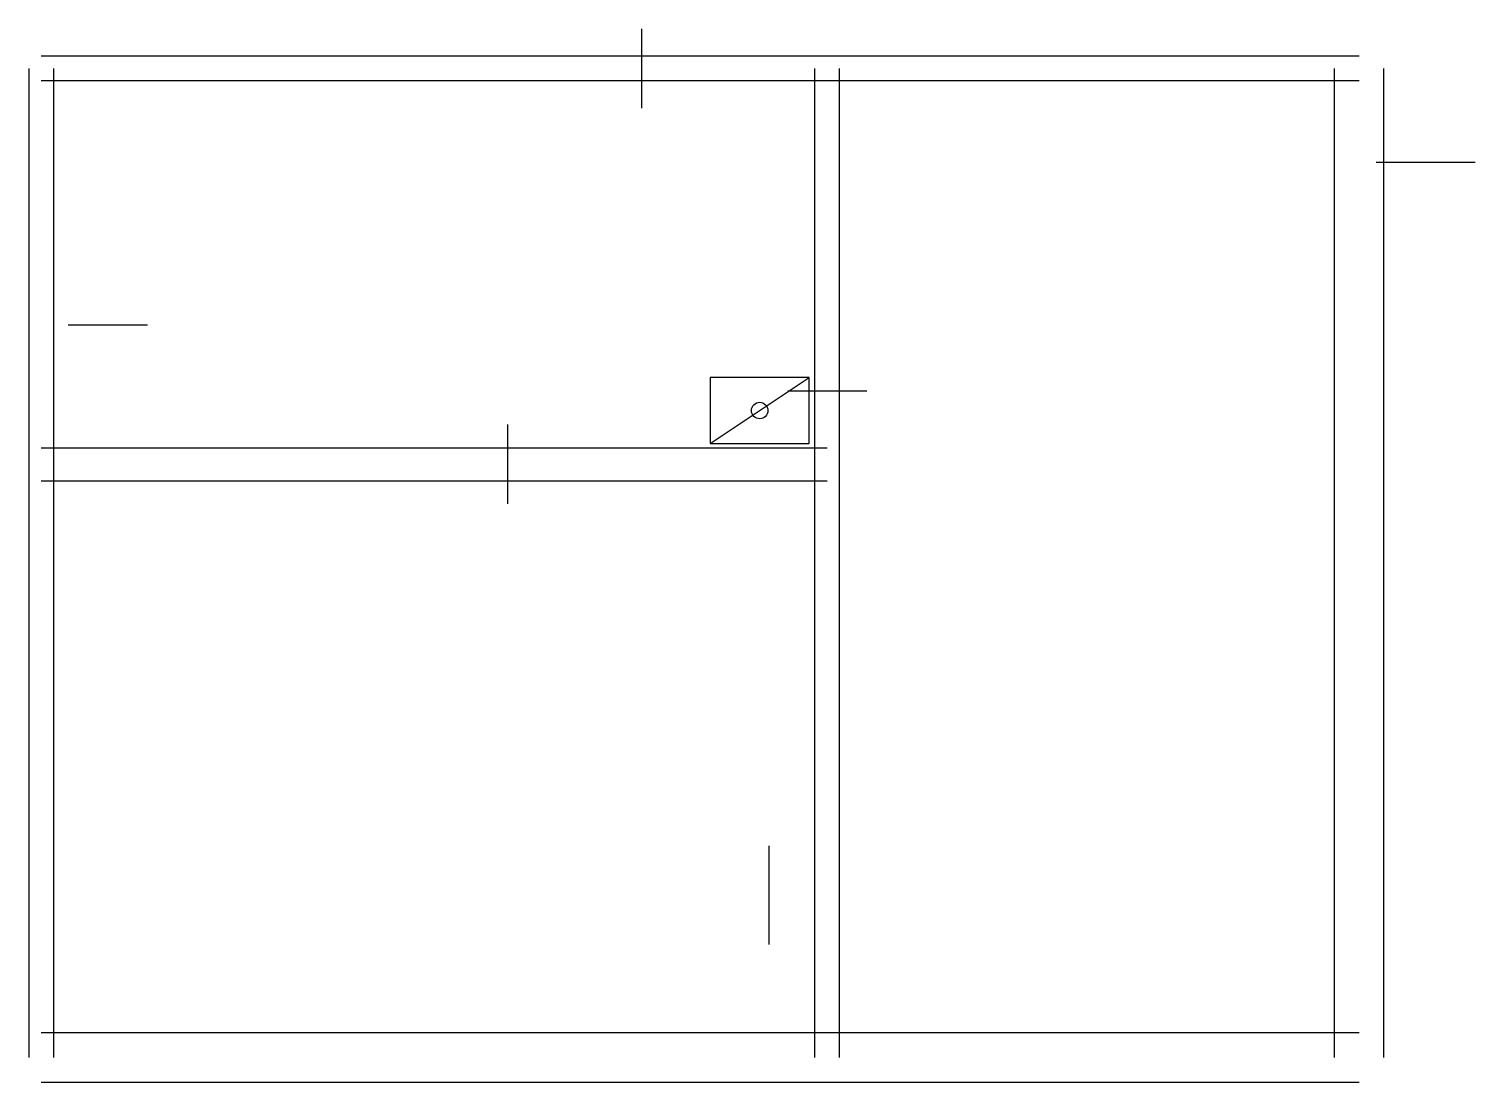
# Model space of a CAD drawing. Header units: millimetres. Extents: x -75 to 8704, y -150 to 6240.
import ezdxf

# ---------------------------------------------------------------- set-up
doc = ezdxf.new("R2010")
doc.units = ezdxf.units.MM
for name, color, linetype in [('FURN', 3, 'Continuous'), ('OPENING', 4, 'Continuous'), ('WALL', 7, 'Continuous')]:
    doc.layers.add(name, color=color, linetype=linetype)

# ---------------------------------------------------------------- blocks, each defined once
blk = doc.blocks.new('NOISE_INNER_51')
at = {"layer": 'FURN'}
blk.add_line((3657.4, 2740.6), (4257.4, 3140.6), dxfattribs=at)
blk.add_lwpolyline([(3657.4, 2740.6), (4257.4, 2740.6), (4257.4, 3140.6), (3657.4, 3140.6), (3657.4, 2740.6)], close=True, dxfattribs=at)
at = {"layer": 'OPENING'}
for p, q in [((8300, 4445.5), (7700, 4445.5)), ((-240, 3461.8), (240, 3461.8)), ((4014.4, -300), (4014.4, 300))]:
    blk.add_line(p, q, dxfattribs=at)
blk = doc.blocks.new('NOISE_OUTER_51')
at = {"layer": 'FURN'}
blk.add_circle((3957.4, 2940.6), 50, dxfattribs=at)
blk.add_blockref('NOISE_INNER_51', (0, 0))

msp = doc.modelspace()

# ---------------------------------------------------------------- linework, layer by layer
at = {"layer": 'OPENING'}
for p, q in [((3644.2, 6240), (3644.2, 5760)), ((5011, 4041.6), (4531, 4041.6)), ((2833, 3359), (2833, 3839))]:
    msp.add_line(p, q, dxfattribs=at)
at = {"layer": 'WALL'}
for p, q in [((75, 6000), (75, 0)), ((4696, 0), (4696, 6000)), ((7850, 0), (7850, 6000)), ((8150, 0), (8150, 6000)), ((0, 3699), (4771, 3699)), ((0, 3499), (4771, 3499))]:
    msp.add_line(p, q, dxfattribs=at)
for points in [[(8000, 6075), (0, 6075)], [(-75, 6000), (-75, 0)], [(4846, 0), (4846, 6000)], [(8000, 5925), (0, 5925)], [(0, 150), (8000, 150)], [(0, -150), (8000, -150)]]:
    msp.add_lwpolyline(points, dxfattribs=at)

# ---------------------------------------------------------------- block references
msp.add_blockref('NOISE_OUTER_51', (403.9, 983.8))

doc.saveas('drawing.dxf')
